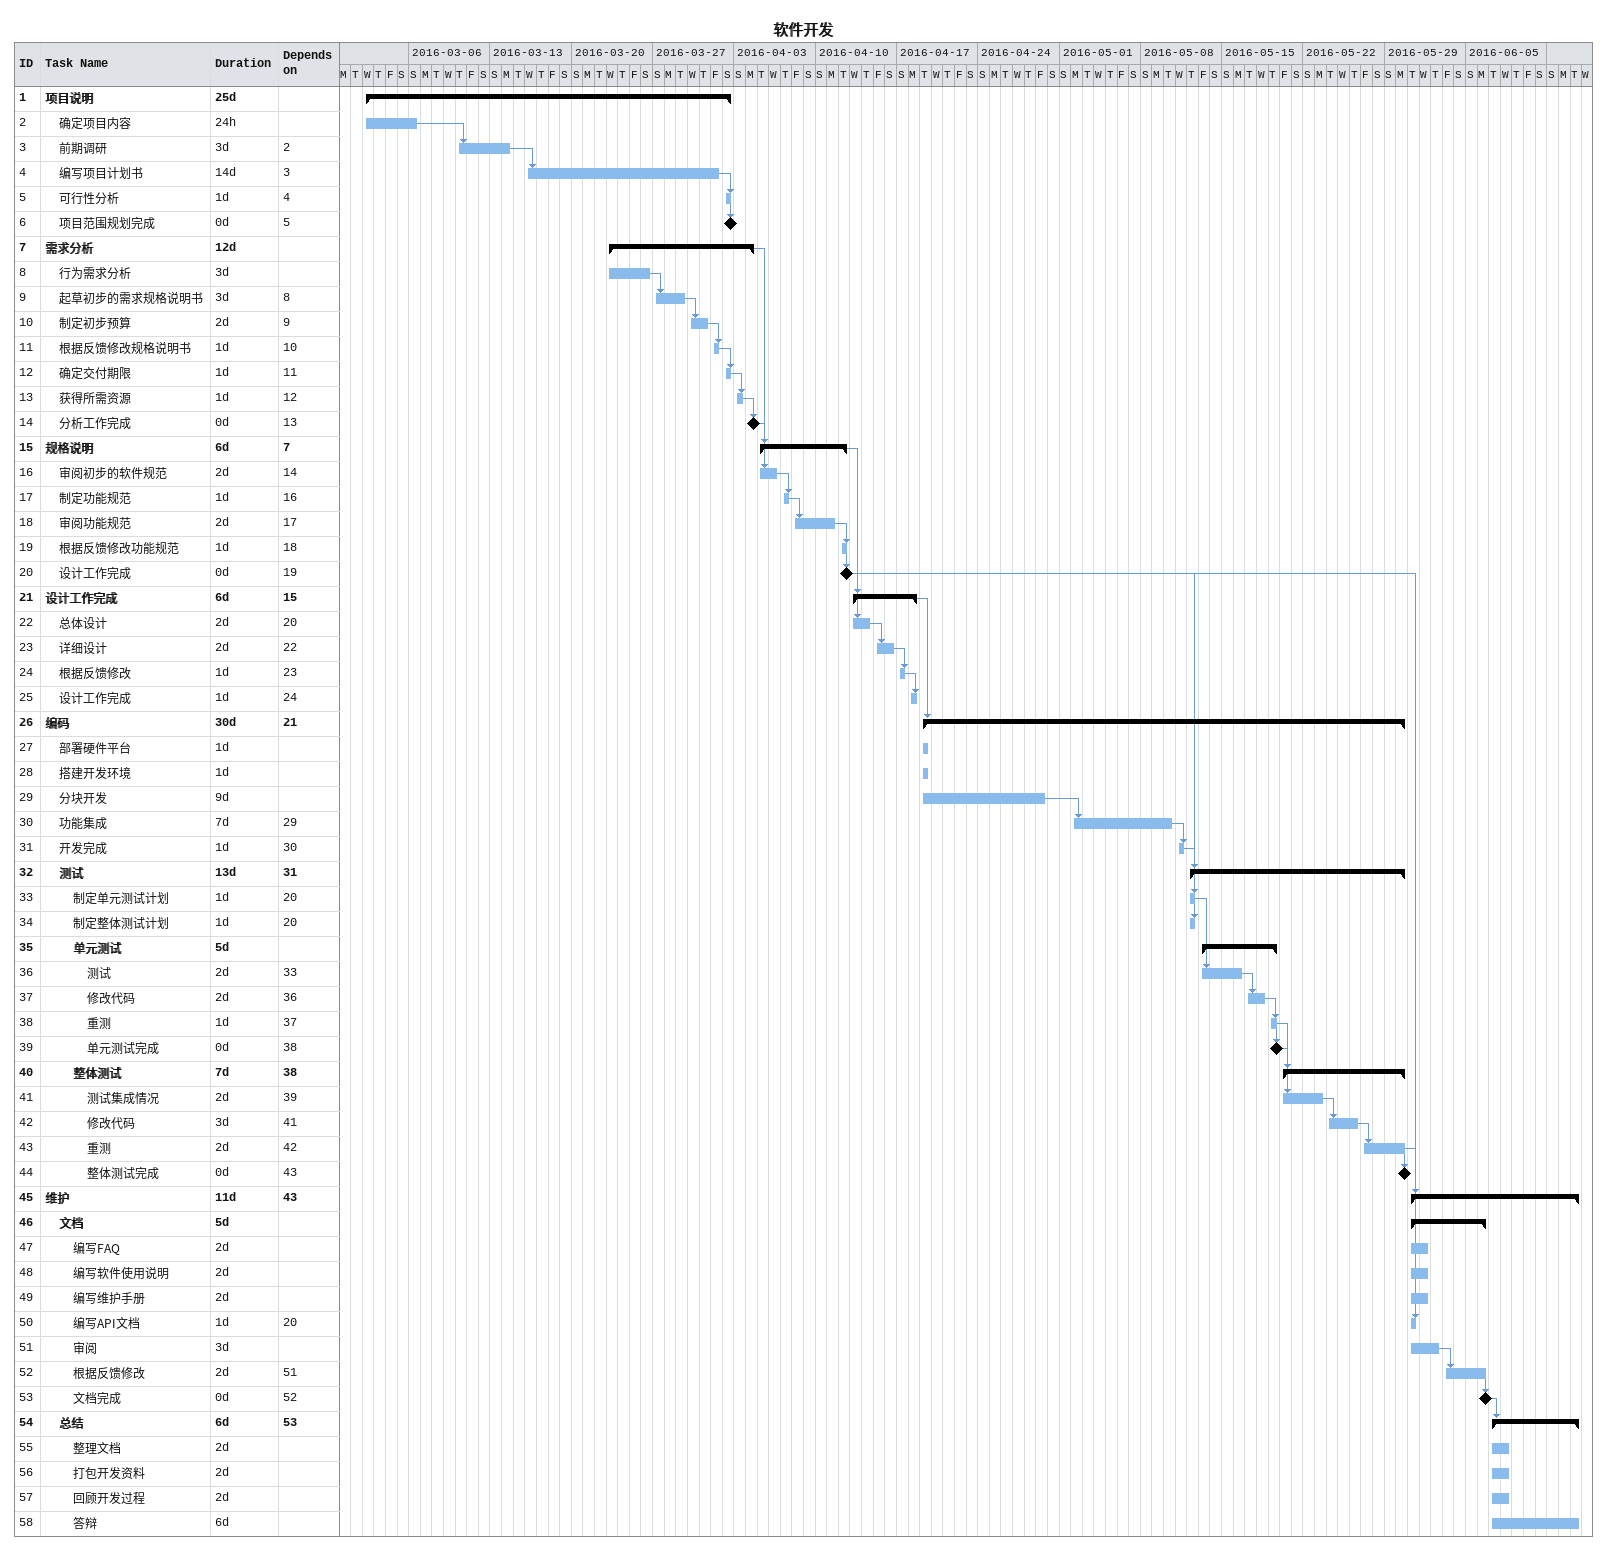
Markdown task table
软件开发

| ID | Level | Task | Duration | Start | Finish | Predecessors |
|---|---|---|---|---|---|---|
| 1 | 1 | **项目说明** | 25d | 2016-03-02 | 2016-04-02 |  |
| 2 | 2 | 确定项目内容 | 24h | 2016-03-02 | 2016-03-06 |  |
| 3 | 2 | 前期调研 | 3d | 2016-03-10 | 2016-03-14 | 2 |
| 4 | 2 | 编写项目计划书 | 14d | 2016-03-16 | 2016-04-01 | 3 |
| 5 | 2 | 可行性分析 | 1d | 2016-04-02 | 2016-04-02 | 4 |
| 6 | 2 | 项目范围规划完成 | 0d | 2016-04-02 | 2016-04-02 | 5 |
| 7 | 1 | **需求分析** | 12d | 2016-03-23 | 2016-04-04 |  |
| 8 | 2 | 行为需求分析 | 3d | 2016-03-23 | 2016-03-26 |  |
| 9 | 2 | 起草初步的需求规格说明书 | 3d | 2016-03-27 | 2016-03-29 | 8 |
| 10 | 2 | 制定初步预算 | 2d | 2016-03-30 | 2016-03-31 | 9 |
| 11 | 2 | 根据反馈修改规格说明书 | 1d | 2016-04-01 | 2016-04-01 | 10 |
| 12 | 2 | 确定交付期限 | 1d | 2016-04-02 | 2016-04-02 | 11 |
| 13 | 2 | 获得所需资源 | 1d | 2016-04-03 | 2016-04-03 | 12 |
| 14 | 2 | 分析工作完成 | 0d | 2016-04-04 | 2016-04-04 | 13 |
| 15 | 1 | **规格说明** | 6d | 2016-04-05 | 2016-04-12 | 7 |
| 16 | 2 | 审阅初步的软件规范 | 2d | 2016-04-05 | 2016-04-06 | 14 |
| 17 | 2 | 制定功能规范 | 1d | 2016-04-07 | 2016-04-07 | 16 |
| 18 | 2 | 审阅功能规范 | 2d | 2016-04-08 | 2016-04-11 | 17 |
| 19 | 2 | 根据反馈修改功能规范 | 1d | 2016-04-12 | 2016-04-12 | 18 |
| 20 | 2 | 设计工作完成 | 0d | 2016-04-12 | 2016-04-12 | 19 |
| 21 | 1 | **设计工作完成** | 6d | 2016-04-13 | 2016-04-18 | 15 |
| 22 | 2 | 总体设计 | 2d | 2016-04-13 | 2016-04-14 | 20 |
| 23 | 2 | 详细设计 | 2d | 2016-04-15 | 2016-04-16 | 22 |
| 24 | 2 | 根据反馈修改 | 1d | 2016-04-17 | 2016-04-17 | 23 |
| 25 | 2 | 设计工作完成 | 1d | 2016-04-18 | 2016-04-18 | 24 |
| 26 | 1 | **编码** | 30d | 2016-04-19 | 2016-05-30 | 21 |
| 27 | 2 | 部署硬件平台 | 1d | 2016-04-19 | 2016-04-19 |  |
| 28 | 2 | 搭建开发环境 | 1d | 2016-04-19 | 2016-04-19 |  |
| 29 | 2 | 分块开发 | 9d | 2016-04-19 | 2016-04-29 |  |
| 30 | 2 | 功能集成 | 7d | 2016-05-02 | 2016-05-10 | 29 |
| 31 | 2 | 开发完成 | 1d | 2016-05-11 | 2016-05-11 | 30 |
| 32 | 2 | **测试** | 13d | 2016-05-12 | 2016-05-30 | 31 |
| 33 | 3 | 制定单元测试计划 | 1d | 2016-05-12 | 2016-05-12 | 20 |
| 34 | 3 | 制定整体测试计划 | 1d | 2016-05-12 | 2016-05-12 | 20 |
| 35 | 3 | **单元测试** | 5d | 2016-05-13 | 2016-05-19 |  |
| 36 | 4 | 测试 | 2d | 2016-05-13 | 2016-05-16 | 33 |
| 37 | 4 | 修改代码 | 2d | 2016-05-17 | 2016-05-18 | 36 |
| 38 | 4 | 重测 | 1d | 2016-05-19 | 2016-05-19 | 37 |
| 39 | 4 | 单元测试完成 | 0d | 2016-05-19 | 2016-05-19 | 38 |
| 40 | 3 | **整体测试** | 7d | 2016-05-20 | 2016-05-30 | 38 |
| 41 | 4 | 测试集成情况 | 2d | 2016-05-20 | 2016-05-23 | 39 |
| 42 | 4 | 修改代码 | 3d | 2016-05-24 | 2016-05-26 | 41 |
| 43 | 4 | 重测 | 2d | 2016-05-27 | 2016-05-30 | 42 |
| 44 | 4 | 整体测试完成 | 0d | 2016-05-30 | 2016-05-30 | 43 |
| 45 | 1 | **维护** | 11d | 2016-05-31 | 2016-06-14 | 43 |
| 46 | 2 | **文档** | 5d | 2016-05-31 | 2016-06-06 |  |
| 47 | 3 | 编写FAQ | 2d | 2016-05-31 | 2016-06-01 |  |
| 48 | 3 | 编写软件使用说明 | 2d | 2016-05-31 | 2016-06-01 |  |
| 49 | 3 | 编写维护手册 | 2d | 2016-05-31 | 2016-06-01 |  |
| 50 | 3 | 编写API文档 | 1d | 2016-05-31 | 2016-05-31 | 20 |
| 51 | 3 | 审阅 | 3d | 2016-05-31 | 2016-06-02 |  |
| 52 | 3 | 根据反馈修改 | 2d | 2016-06-03 | 2016-06-06 | 51 |
| 53 | 3 | 文档完成 | 0d | 2016-06-06 | 2016-06-06 | 52 |
| 54 | 2 | **总结** | 6d | 2016-06-07 | 2016-06-14 | 53 |
| 55 | 3 | 整理文档 | 2d | 2016-06-07 | 2016-06-08 |  |
| 56 | 3 | 打包开发资料 | 2d | 2016-06-07 | 2016-06-08 |  |
| 57 | 3 | 回顾开发过程 | 2d | 2016-06-07 | 2016-06-08 |  |
| 58 | 3 | 答辩 | 6d | 2016-06-07 | 2016-06-14 |  |
